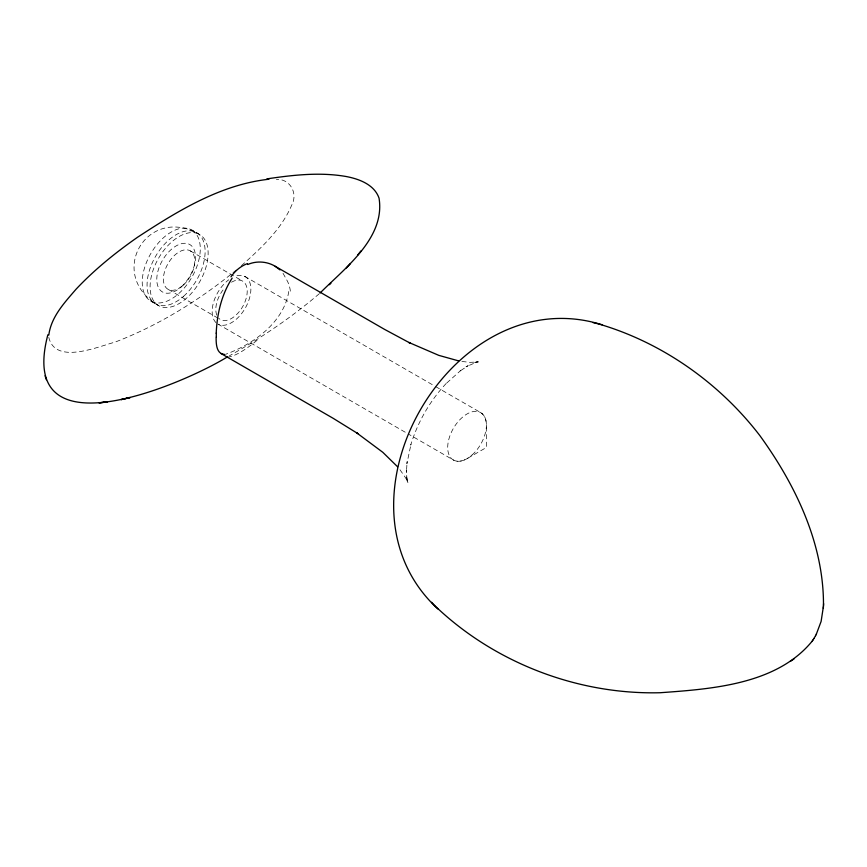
<?xml version="1.0" encoding="UTF-8"?>
<svg xmlns="http://www.w3.org/2000/svg" width="867" height="867" viewBox="0 0 867 867"><rect width="100%" height="100%" fill="white"/><g stroke="black" fill="none" stroke-linecap="round" stroke-linejoin="round"><path stroke-width="0.65" stroke-dasharray="4.33 3.25" d="M288.787 291.485C283.769 322.654 253.088 344.351 225.42 354.365M241.384 265.703C260.956 248.233 281.331 229.592 291.789 204.98C298.14 193.374 290.055 178.526 276.367 179.415M319.251 293.729C291.518 317.42 261.195 337.967 229.408 355.795M236.366 269.962C199.844 299.874 159.149 325.233 114.953 342.151C97.754 346.692 55.239 365.115 48.801 337.35M461.916 361.463L470.109 362.373L478.454 361.875L473.49 362.688L477.576 361.702L466.012 366.828L468.18 365.646L459.12 371.65L460.724 370.48L445.649 384.005L446.494 383.127C430.043 400.673 417.688 422.066 410.72 445.096L411.056 443.915L406.883 463.737L407.089 461.764L406.417 472.613L406.363 470.152L407.002 479.885L405.799 477.988L408.292 483.396L406.601 476.969L407.002 479.885L399.665 469.285M194.392 231.652C145.905 209.586 110.207 271.414 153.557 302.377M191.78 229.983A41.052 23.702 -60 0 1 178.765 293.577A41.052 23.702 -60 0 1 143.218 273.051A41.052 23.702 -60 0 1 191.78 229.983L199.627 234.513A41.052 23.702 -60 0 1 186.622 298.107A41.052 23.702 -60 0 1 151.064 277.581A41.052 23.702 -60 0 1 199.627 234.513M244.667 276.335L434.497 385.934M435.668 386.606L480.199 412.313C484.848 414.664 486.43 420.278 486.398 425.133L486.398 447.48L467.541 458.361C463.357 460.93 457.722 462.577 453.192 459.911L408.66 434.194M190.35 250.921L242.76 281.179M168.436 289.524L220.857 319.782M217.66 323.922L407.49 433.522M150.728 301.087L158.574 305.618M283.021 273.289L286.793 280.008A45.843 35.883 -17.7 0 1 290.347 291.204M231.522 282.198A22.206 12.821 -60 0 1 245.556 300.329A22.206 12.821 -60 0 1 218.95 318.449M216.804 315.154A22.206 12.821 -60 0 1 223.025 289.979M257.087 340.254A45.918 12.073 -43.8 0 1 225.778 356.966M236.973 275.739A27.365 15.801 -60 0 1 248.504 301.228A27.365 15.801 -60 0 1 218.842 324.529M216.024 322.665A27.365 15.801 -60 0 1 228.758 279.792M183.165 285.232A22.206 12.821 -60 0 0 190.209 250.834A22.206 12.821 -60 0 0 163.939 274.124A22.206 12.821 -60 0 0 183.165 285.232M472.06 455.002A27.365 15.801 -60 0 0 480.73 412.605A27.365 15.801 -60 0 0 448.358 441.314A27.365 15.801 -60 0 0 472.06 455.002M183.609 296.276A41.052 23.702 -60 0 0 196.614 232.681A41.052 23.702 -60 0 0 148.051 275.749A41.052 23.702 -60 0 0 183.609 296.276M181.149 286.955A27.365 15.801 -60 0 0 189.83 244.559A27.365 15.801 -60 0 0 157.447 273.268A27.365 15.801 -60 0 0 181.149 286.955"/><path stroke-width="1.3" d="M823.477 605.675C823.943 543.761 795.483 484.859 759.86 435.602C719.393 382.856 661.651 342.129 597.721 323.694M216.208 333.383C216.978 314.114 221.519 294.444 232.161 278.144M816.302 634.254L821.114 621.422L823.433 606.336M823.314 608.244L823.607 603.616M48.801 335.117C51.077 316.867 64.591 302.561 76.09 289.177C94.514 269.604 115.528 252.644 137.528 237.265C177.464 211.125 220.511 184.541 268.9 179.231M47.858 334.77C16.126 455.554 181.756 384.981 227.382 356.911M815.554 635.674L816.443 633.972M815.63 635.533L813.875 638.578M812.932 640.052L813.961 638.437M434.866 605.773C494.363 662.778 577.66 694.792 660.123 692.733C711.807 688.983 776.756 684.594 812.216 641.103M811.956 641.504L813.105 639.792M320.107 292.981C344.893 268.066 385.468 237.981 379.052 198.164C374.371 184.617 359.263 179.014 346.356 176.554C320.053 171.904 293.1 174.993 266.906 178.884M357.724 255.006L360.856 250.986M346.334 267.968L350.452 263.525M329.362 284.712L330.912 283.303M790.227 661.445L794.085 658.866M247.745 264.511C256.48 260.653 267.014 261.346 275.175 266.277L384.525 329.362L410.156 343.126L408.834 342.443L438.789 355.362L458.697 360.91M224.401 354.386C216.219 353.909 216.089 343.43 216.132 337.317M602.056 324.746C452.336 277.939 322.546 502.752 437.933 609.013M593.039 322.6L597.341 323.629M220.944 353.476L333.177 418.317L357.898 433.63L356.651 432.828L382.813 452.314L397.585 466.771M275.175 266.277L279.987 269.919M431.571 602.272L434.616 605.491M45.041 375.758L45.615 377.481M45.778 378.001L46.363 379.735M230.969 276.801A47.013 37.032 85.4 0 1 247.507 263.579M216.273 336.851A42.862 6.123 -81.8 0 1 216.36 332.95M126.68 398.343L121.098 399.633L130.223 397.519L126.68 398.343M103.737 402.353L98.946 402.841L107.183 402.017L103.737 402.353"/></g></svg>
